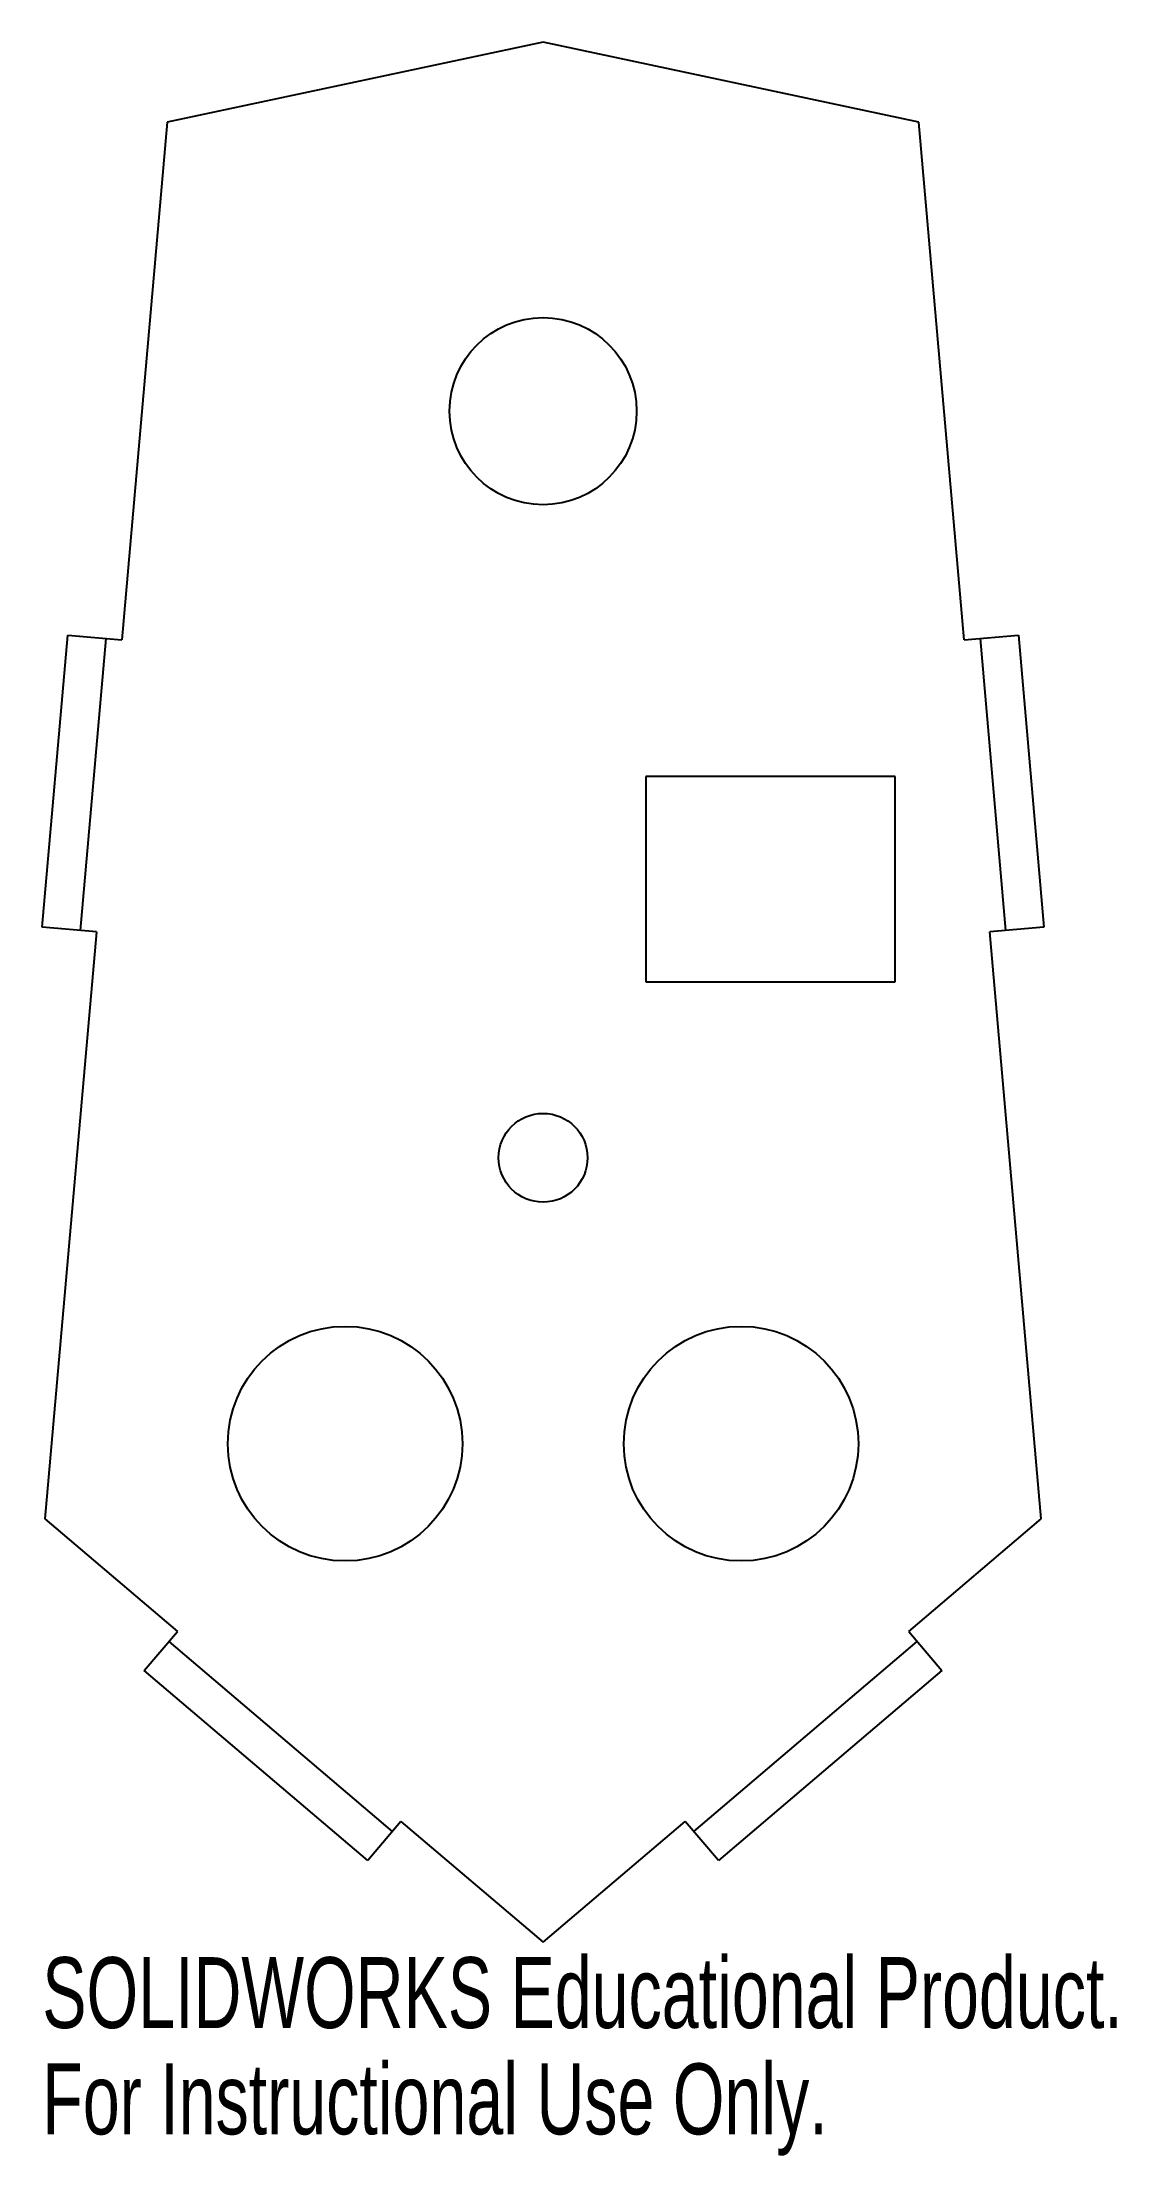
# Model space of a CAD drawing. Header units: millimetres. Extents: x -34 to 39, y -79 to 65.
import ezdxf

# ---------------------------------------------------------------- set-up
doc = ezdxf.new("R2010")
doc.units = ezdxf.units.MM
doc.styles.add('SLDTEXTSTYLE0', font='TXT', dxfattribs={"width": 0.7})

msp = doc.modelspace()

# ---------------------------------------------------------------- linework, layer by layer
at = {"color": 7, "linetype": 'Continuous', "lineweight": 25}
for p, q in [((0, 64.89), (-25.63, 59.43)), ((25.63, 59.43), (0, 64.89)), ((-25.63, 59.43), (-28.72, 24.14)), ((28.72, 24.14), (25.63, 59.43)), ((-34.15, 4.54), (-32.41, 24.46)), ((-32.41, 24.46), (-28.72, 24.14)), ((-29.82, 24.23), (-31.56, 4.31)), ((28.72, 24.14), (32.41, 24.46)), ((31.56, 4.31), (29.82, 24.23)), ((32.41, 24.46), (34.15, 4.54)), ((24, 14.81), (7, 14.81)), ((7, 14.81), (7, 0.81)), ((24, 0.81), (24, 14.81)), ((-30.46, 4.21), (-34.15, 4.54)), ((34.15, 4.54), (30.46, 4.21)), ((-30.46, 4.21), (-33.97, -35.82)), ((33.97, -35.82), (30.46, 4.21)), ((7, 0.81), (24, 0.81)), ((-33.97, -35.82), (-24.94, -43.5)), ((24.94, -43.5), (33.97, -35.82)), ((-27.2, -46.16), (-24.94, -43.5)), ((-25.52, -44.18), (-10.28, -57.13)), ((10.28, -57.13), (25.52, -44.18)), ((24.94, -43.5), (27.2, -46.16)), ((-11.96, -59.12), (-27.2, -46.16)), ((27.2, -46.16), (11.96, -59.12)), ((-9.7, -56.45), (-11.96, -59.12)), ((-9.7, -56.45), (0, -64.69)), ((0, -64.69), (9.7, -56.45)), ((11.96, -59.12), (9.7, -56.45))]:
    msp.add_line(p, q, dxfattribs=at)
for centre, radius in [((0, 39.73), 6.38), ((0, -11.19), 3.03), ((-13.5, -30.69), 8), ((13.5, -30.69), 8)]:
    msp.add_circle(centre, radius, dxfattribs=at)

# ---------------------------------------------------------------- texts
at = {"color": 7, "linetype": 'Continuous', "char_height": 4.8336, "attachment_point": 1, "style": 'SLDTEXTSTYLE0'}
for s, insert in [('SOLIDWORKS Educational Product.', (-34.15, -65.71)), ('For Instructional Use Only.', (-34.15, -72.96))]:
    msp.add_mtext(s, dxfattribs=dict(at, insert=insert))

doc.saveas('drawing.dxf')
